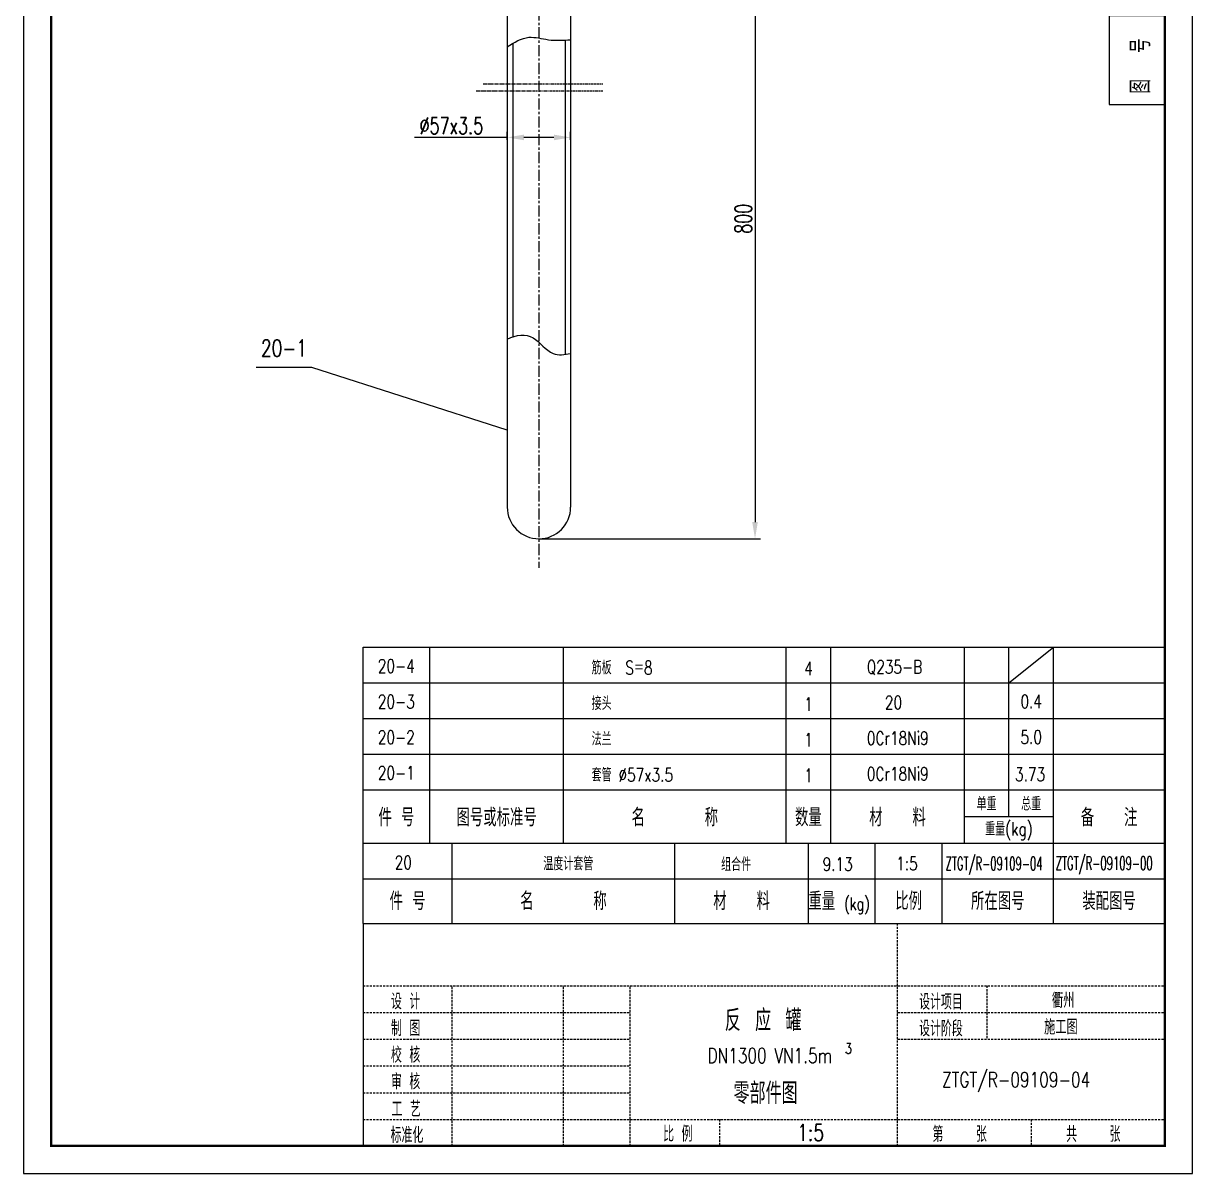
# Model space of a CAD drawing. Extents: x 10804 to 21355, y 4530 to 12940.
# Drawn here: x 17248 to 18298, y 10169 to 11202 of the extents above; entities that cross this region are included whole.
import ezdxf
from ezdxf.enums import TextEntityAlignment as Align

# ---------------------------------------------------------------- set-up
doc = ezdxf.new("R2010")
doc.units = 0
doc.header["$LTSCALE"] = 8
for name, pattern in [('CENTER', [2, 1.25, -0.25, 0.25, -0.25]), ('HIDDEN', [0.375, 0.25, -0.125]), ('PHANTOM2', [31.75, 15.875, -3.175, 3.175, -3.175, 3.175, -3.175])]:
    doc.linetypes.add(name, pattern=pattern)
for name, color, linetype in [('1', 1, 'Continuous'), ('3', 7, 'HIDDEN'), ('4', 7, 'Continuous'), ('8', 12, 'Continuous'), ('BZ', 7, 'Continuous'), ('HGJ', 1, 'Continuous'), ('hgjy', 7, 'Continuous'), ('K1', 4, 'Continuous'), ('ZXX', 2, 'CENTER')]:
    doc.layers.add(name, color=color, linetype=linetype)
doc.styles.add('HZ', font='txt', dxfattribs={"width": 0.5, "bigfont": 'hzfs'})
doc.styles.add('hzfs', font='simplex.shx', dxfattribs={"width": 0.7, "bigfont": 'hzfs.shx'})
doc.styles.get("Standard").update_dxf_attribs({"font": 'txt', "width": 0.7, "bigfont": 'hztxt.shx'})
doc.dimstyles.get("Standard").update_dxf_attribs({"dimtxt": 0.18, "dimasz": 0.18, "dimexe": 0.18, "dimexo": 0.0625, "dimgap": 0.09, "dimtad": 0, "dimtih": 1, "dimtoh": 1, "dimdec": 4, "dimzin": 0, "dimdsep": 46, "dimtxsty": 'Standard', "dimcen": 0.09, "dimadec": 0, "dimazin": 0, "dimtfac": 1, "dimtdec": 4, "dimtofl": 0, "dimtmove": 0, "dimatfit": 3, "dimfxl": 1, "dimtolj": 1, "dimtzin": 0, "dimarcsym": 0})

# ---------------------------------------------------------------- blocks, each defined once
blk = doc.blocks.new('*D267')
at = {"color": 0, "lineweight": -2}
for p, q in [((17777.8, 11314.3), (17910.3, 11314.3)), ((17905.3, 11299.3), (17905.3, 10754.4)), ((17711.8, 10739.4), (17910.3, 10739.4))]:
    blk.add_line(p, q, dxfattribs=at)
at = {"color": 0}
for points in [[(17902.8, 11299.3), (17907.8, 11299.3), (17905.3, 11314.3)], [(17902.8, 10754.4), (17907.8, 10754.4), (17905.3, 10739.4)]]:
    blk.add_solid(points, dxfattribs=at)
at = {"layer": 'Defpoints', "color": 0}
for p in [(17777.2, 11314.3), (17711.2, 10739.4), (17905.3, 10739.4)]:
    blk.add_point(p, dxfattribs=at)
at = {"color": 0, "insert": (17894.8, 11026.8), "char_height": 15, "attachment_point": 5, "rotation": 90, "style": 'hzfs'}
blk.add_mtext('\\A1;800', dxfattribs=at)
blk = doc.blocks.new('HQ')
for p, q in [((-18.75, -90), (-18.75, 0)), ((-12.5, -90), (-12.5, 0)), ((-6.25, -90), (-6.25, 0)), ((64, -10), (64, 0)), ((80, -10), (80, 0)), ((0, -10), (80, -10)), ((-18.75, -20), (0, -20)), ((-18.75, -30), (0, -30)), ((-18.75, -50), (0, -50)), ((-18.75, -60), (0, -60)), ((-18.75, -80), (0, -80)), ((-25, -90), (0, -90))]:
    blk.add_line(p, q)
at = {"layer": 'K1', "color": 7}
blk.add_line((0, 0), (-25, 0), dxfattribs=at)
at = {"style": 'HZ', "width": 0.75}
for s, rotation, p in [('图  号', 180, (78.04, -2.6)), ('签', 90, (-19.68, -32.16)), ('会         ', 90, (-19.87, -57.68))]:
    blk.add_text(s, height=3.5, rotation=rotation, dxfattribs=at).set_placement(p)
blk = doc.blocks.new('*D276')
at = {"color": 0, "lineweight": -2}
for p, q in [((17682.7, 11099.8), (17599.6, 11099.8)), ((17682.7, 11097.5), (17682.7, 11104.8)), ((17724.7, 11099.8), (17697.7, 11099.8)), ((17739.7, 11097.5), (17739.7, 11104.8))]:
    blk.add_line(p, q, dxfattribs=at)
at = {"color": 0}
for points in [[(17697.7, 11102.3), (17697.7, 11097.3), (17682.7, 11099.8)], [(17724.7, 11102.3), (17724.7, 11097.3), (17739.7, 11099.8)]]:
    blk.add_solid(points, dxfattribs=at)
at = {"layer": 'Defpoints', "color": 0}
for p in [(17682.7, 11099.8), (17682.7, 11096.8), (17739.7, 11096.8)]:
    blk.add_point(p, dxfattribs=at)
at = {"color": 0, "insert": (17632.6, 11110.3), "char_height": 15, "attachment_point": 5, "style": 'hzfs'}
blk.add_mtext('\\A1;%%C57x3.5', dxfattribs=at)

msp = doc.modelspace()

# ---------------------------------------------------------------- linework, layer by layer
for p, q in [((17248.25397, 11654.33661), (17248.25397, 10169.33661)), ((18298.25397, 10169.33661), (18298.25397, 11654.33661)), ((18133.25397, 10610.01542), (18173.25397, 10642.01542)), ((17248.25397, 10169.33661), (18298.25397, 10169.33661))]:
    msp.add_line(p, q)
at = {"linetype": 'PHANTOM2', "ltscale": 0.02}
for p, q in [((17654.95533, 11141.69285), (17768.63836, 11141.69285)), ((17661.2246, 11147.8119), (17768.63836, 11147.8119))]:
    msp.add_line(p, q, dxfattribs=at)
msp.add_spline([(17682.71978, 11181.12446), (17702.28018, 11189.68751), (17719.6832, 11187.54672), (17739.71978, 11187.54672)], degree=3)
msp.add_open_spline([(17682.71978, 10918.78559), (17691.24113, 10922.56918), (17706.1864, 10924.91468), (17720.50379, 10903.54896), (17734.08146, 10904.44763), (17739.71978, 10905.88788)], degree=3, knots=[23.5197948234, 23.5197948234, 23.5197948234, 23.5197948234, 49.6459280417, 72.4254076227, 87.3437085277, 87.3437085277, 87.3437085277, 87.3437085277])
at = {"layer": '1', "color": 1}
for q in [(17553.25397, 10194.01542), (18273.25397, 10394.01542)]:
    msp.add_line((17553.25397, 10394.01542), q, dxfattribs=at)
at = {"layer": '3'}
for p, q in [((18033.25397, 10194.01542), (18033.25397, 10394.01542)), ((17553.25397, 10338.01542), (18273.25397, 10338.01542)), ((17633.25397, 10194.01542), (17633.25397, 10338.01542)), ((17733.25397, 10194.01542), (17733.25397, 10338.01542)), ((17793.25397, 10194.01542), (17793.25397, 10338.01542)), ((18113.44355, 10338.01542), (18113.44355, 10290.01542)), ((17553.25397, 10314.01542), (17793.25397, 10314.01542)), ((18033.25397, 10314.01542), (18273.25397, 10314.01542)), ((17553.25397, 10290.01542), (17793.25397, 10290.01542)), ((18033.25397, 10290.01542), (18273.25397, 10290.01542)), ((17553.25397, 10266.01542), (17793.25397, 10266.01542)), ((17553.25397, 10242.01542), (17793.25397, 10242.01542)), ((17553.25397, 10218.01542), (18273.25397, 10218.01542)), ((17873.25397, 10218.01542), (17873.25397, 10194.01542)), ((18153.25397, 10218.01542), (18153.25397, 10194.01542))]:
    msp.add_line(p, q, dxfattribs=at)
at = {"layer": '4', "const_width": 2}
msp.add_lwpolyline([(18273.25397, 10194.33661), (18273.25397, 11529.33661), (17273.25397, 11529.33661), (17273.25397, 10194.33661)], close=True, dxfattribs=at)
at = {"layer": 'BZ'}
msp.add_lwpolyline([(17682.71978, 10836.96679), (17507.27936, 10893.0807), (17457.27936, 10893.0807)], dxfattribs=at)
at = {"layer": 'HGJ'}
for p, q in [((17553.25397, 10466.01542), (17553.25397, 10642.01542)), ((17553.25397, 10642.01542), (18273.25397, 10642.01542)), ((17553.25397, 10466.01542), (18273.25397, 10466.01542)), ((17553.25397, 10394.01542), (17553.25397, 10466.01542))]:
    msp.add_line(p, q, dxfattribs=at)
at = {"layer": 'hgjy'}
for p, q in [((17613.25397, 10466.01542), (17613.25397, 10642.01542)), ((17733.25397, 10466.01542), (17733.25397, 10642.01542)), ((17933.25397, 10466.01542), (17933.25397, 10642.01542)), ((17973.25397, 10466.01542), (17973.25397, 10642.01542)), ((18093.25397, 10466.01542), (18093.25397, 10642.01542)), ((18133.25397, 10490.01542), (18133.25397, 10642.01542)), ((18173.25397, 10466.01542), (18173.25397, 10642.01542)), ((17553.25397, 10610.01542), (18273.25397, 10610.01542)), ((17553.25397, 10578.01542), (18273.25397, 10578.01542)), ((17553.25397, 10546.01542), (18273.25397, 10546.01542)), ((17553.25397, 10514.01542), (18273.25397, 10514.01542)), ((18093.25397, 10490.01542), (18173.25397, 10490.01542)), ((17633.25397, 10394.01542), (17633.25397, 10466.01542)), ((17833.25397, 10394.01542), (17833.25397, 10466.01542)), ((17953.25397, 10394.01542), (17953.25397, 10466.01542)), ((18013.25397, 10394.01542), (18013.25397, 10466.01542)), ((18073.25397, 10394.01542), (18073.25397, 10466.01542)), ((18173.25397, 10394.01542), (18173.25397, 10466.01542)), ((17553.25397, 10434.01542), (18273.25397, 10434.01542))]:
    msp.add_line(p, q, dxfattribs=at)
at = {"layer": 'ZXX'}
msp.add_line((17711.21978, 11454.73137), (17711.21978, 10713.27638), dxfattribs=at)
at = {"layer": 'ZXX', "color": 1, "linetype": 'Continuous'}
for p, q in [((17682.71978, 11334.27739), (17682.71978, 10767.90719)), ((17739.71978, 11334.27739), (17739.71978, 10767.90719)), ((17687.71978, 11184.19381), (17687.71978, 10920.71558)), ((17734.71978, 11187.22925), (17734.71978, 10904.91089))]:
    msp.add_line(p, q, dxfattribs=at)
msp.add_arc((17711.21978, 10767.90719), 28.5, 180, 360, dxfattribs=at)

# ---------------------------------------------------------------- block references
at = {"xscale": 5, "yscale": 5, "zscale": 5, "rotation": 270}
msp.add_blockref('HQ', (18273.25397, 11529.33661), dxfattribs=at)

# ---------------------------------------------------------------- texts
for s, height, style, width, p in [('20-4', 12, 'hzfs', 0.75, (17566.57111, 10619.13426)), ('筋板  S＝8', 12, 'hzfs', 0.75, (17758.50268, 10617.6501)), ('4', 12, 'hzfs', 0.75, (17949.47853, 10616.96732)), ('Q235-B', 12, 'hzfs', 0.75, (18005.65882, 10618.3042)), ('20-3', 12, 'hzfs', 0.75, (17566.57111, 10587.13426)), ('接头', 12, 'hzfs', 0.75, (17758.50268, 10585.6501)), ('1', 12, 'hzfs', 0.75, (17949.47853, 10584.96732)), ('20', 12, 'hzfs', 0.75, (18021.8995, 10586.3042)), ('0.4', 12, 'hzfs', 0.75, (18143.67515, 10587.37978)), ('20-2', 12, 'hzfs', 0.75, (17566.57111, 10555.13426)), ('法兰', 12, 'hzfs', 0.75, (17758.50268, 10553.6501)), ('1', 12, 'hzfs', 0.75, (17949.47853, 10552.96732)), ('0Cr18Ni9', 12, 'hzfs', 0.75, (18005.65882, 10554.3042)), ('5.0', 12, 'hzfs', 0.75, (18143.67515, 10555.37978)), ('20-1', 12, 'hzfs', 0.75, (17566.57111, 10523.13426)), ('套管 %%C57x3.5', 12, 'hzfs', 0.75, (17758.52538, 10521.3619)), ('1', 12, 'hzfs', 0.75, (17949.47853, 10520.96732)), ('0Cr18Ni9', 12, 'hzfs', 0.75, (18005.65882, 10522.3042)), ('3.73', 12, 'hzfs', 0.75, (18138.77527, 10521.87547)), ('20', 12, 'hzfs', 0.75, (17581.7269, 10442.69476)), ('温度计套管', 12, 'hzfs', 0.75, (17715.12389, 10441.6501)), ('组合件', 12, 'hzfs', 0.75, (17874.85643, 10441.05064)), ('9.13', 12, 'hzfs', 0.75, (17966.00501, 10441.18008)), ('ZTGT/R-09109-04', 12, 'hzfs', 0.55, (18076.39259, 10441.72573)), ('ZTGT/R-09109-00', 12, 'hzfs', 0.55, (18175.26247, 10442.02412)), ('反 应 罐', 19.2, 'HZ', 0.75, (17878.12059, 10297.36278)), ('施工图', 13.44, 'hzfs', 0.75, (18164.83564, 10294.26584)), ('DN1300 VN1.5m', 13.44, 'hzfs', 0.75, (17862.62266, 10268.64578)), ('ZTGT/R-09109-04', 13.44, 'hzfs', 0.75, (18073.22858, 10246.99496)), ('零部件图', 19.2, 'hzfs', 0.75, (17885.97533, 10231.92669))]:
    msp.add_text(s, height=height, dxfattribs=dict(style=style, width=width)).set_placement(p)
at = {"style": 'hzfs', "width": 0.75}
for s, height, p in [('1:5', 12, (18041.72326, 10441.69914)), ('衢州', 13.44, (18182.0168, 10318.0743)), ('3', 9.6, (17989.13712, 10276.92673)), ('1:5', 15, (17955.2352, 10198.7138))]:
    msp.add_text(s, height=height, dxfattribs=at).set_placement(p, align=Align.CENTER)
at = {"layer": '8', "color": 7, "style": 'hzfs', "width": 0.7}
for s, p in [('设 计', (17578.34938, 10316.882)), ('设计项目', (18052.64403, 10316.57786)), ('制 图', (17578.34938, 10292.882)), ('设计阶段', (18052.64403, 10292.57786)), ('校 核', (17578.34938, 10268.882)), ('审 核', (17578.34938, 10244.882)), ('工 艺', (17578.90603, 10220.30868)), ('标准化', (17578.0064, 10196.882)), ('比 例', (17822.78911, 10198.01542)), ('第    张', (18064.6478, 10197.74458)), ('共    张', (18184.6478, 10197.74458))]:
    msp.add_text(s, height=14, dxfattribs=at).set_placement(p)
at = {"layer": 'BZ', "style": 'hzfs', "width": 0.75}
msp.add_text('20-1', height=15, dxfattribs=at).set_placement((17482.27936, 10903.0807), align=Align.CENTER)
at = {"layer": 'hgjy', "style": 'hzfs', "width": 0.75}
for s, height, p in [('单重', 12, (18113.25397, 10502.01542)), ('总重', 12, (18153.25397, 10502.01542)), ('件 号', 16, (17583.25397, 10490.01542)), ('图号或标准号', 16, (17673.25397, 10490.01542)), ('名      称', 16, (17833.25397, 10490.01542)), ('数量', 16, (17953.25397, 10490.01542)), ('材   料', 16, (18033.25397, 10490.01542)), ('备   注', 16, (18223.25397, 10490.01542)), ('重量(kg)', 12, (18133.25397, 10478.01542))]:
    msp.add_text(s, height=height, dxfattribs=at).set_placement(p, align=Align.MIDDLE)
for s, p in [('件 号', (17593.25397, 10406.01542)), ('名      称', (17733.25397, 10406.01542)), ('材   料', (17893.25397, 10406.01542)), ('比例', (18043.25397, 10406.01542)), ('所在图号', (18123.25397, 10406.01542)), ('装配图号', (18223.25397, 10406.01542))]:
    msp.add_text(s, height=16, dxfattribs=at).set_placement(p, align=Align.CENTER)
for s, height, p in [('重量', 16, (17953.25397, 10406.01542)), ('(kg)', 11.2, (17985.25397, 10406.01542))]:
    msp.add_text(s, height=height, dxfattribs=at).set_placement(p)

# ---------------------------------------------------------------- dimensions: what is measured, and where the dimension line sits
dim = msp.add_linear_dim(base=(17905.26638, 10739.40719), p1=(17777.21978, 11314.27739), p2=(17711.21978, 10739.40719), angle=90, text='800', dimstyle='Standard', override={"dimtxt": 15, "dimasz": 15, "dimexe": 5, "dimexo": 0.625, "dimgap": 3, "dimtad": 1, "dimtih": 0, "dimtoh": 0, "dimdec": 0, "dimzin": 8, "dimlunit": 6, "dimtxsty": 'hzfs', "dimcen": 2.5, "dimtdec": 0, "dimtofl": 1})
dim.commit()
dim.dimension.update_dxf_attribs({"geometry": '*D267', "text_midpoint": (17894.76638, 11026.84229)})
dim = msp.add_linear_dim(base=(17682.71978, 11099.76054), p1=(17739.71978, 11096.83766), p2=(17682.71978, 11096.83766), text='%%C57x3.5', dimstyle='Standard', override={"dimtxt": 15, "dimasz": 15, "dimexe": 5, "dimexo": 0.625, "dimgap": 3, "dimtad": 1, "dimtih": 0, "dimtoh": 0, "dimdec": 0, "dimzin": 8, "dimlunit": 6, "dimtxsty": 'hzfs', "dimcen": 2.5, "dimtdec": 0, "dimtofl": 1})
dim.commit()
dim.dimension.update_dxf_attribs({"geometry": '*D276', "text_midpoint": (17632.57693, 11099.76054), "dimtype": 160})

doc.saveas('drawing.dxf')
